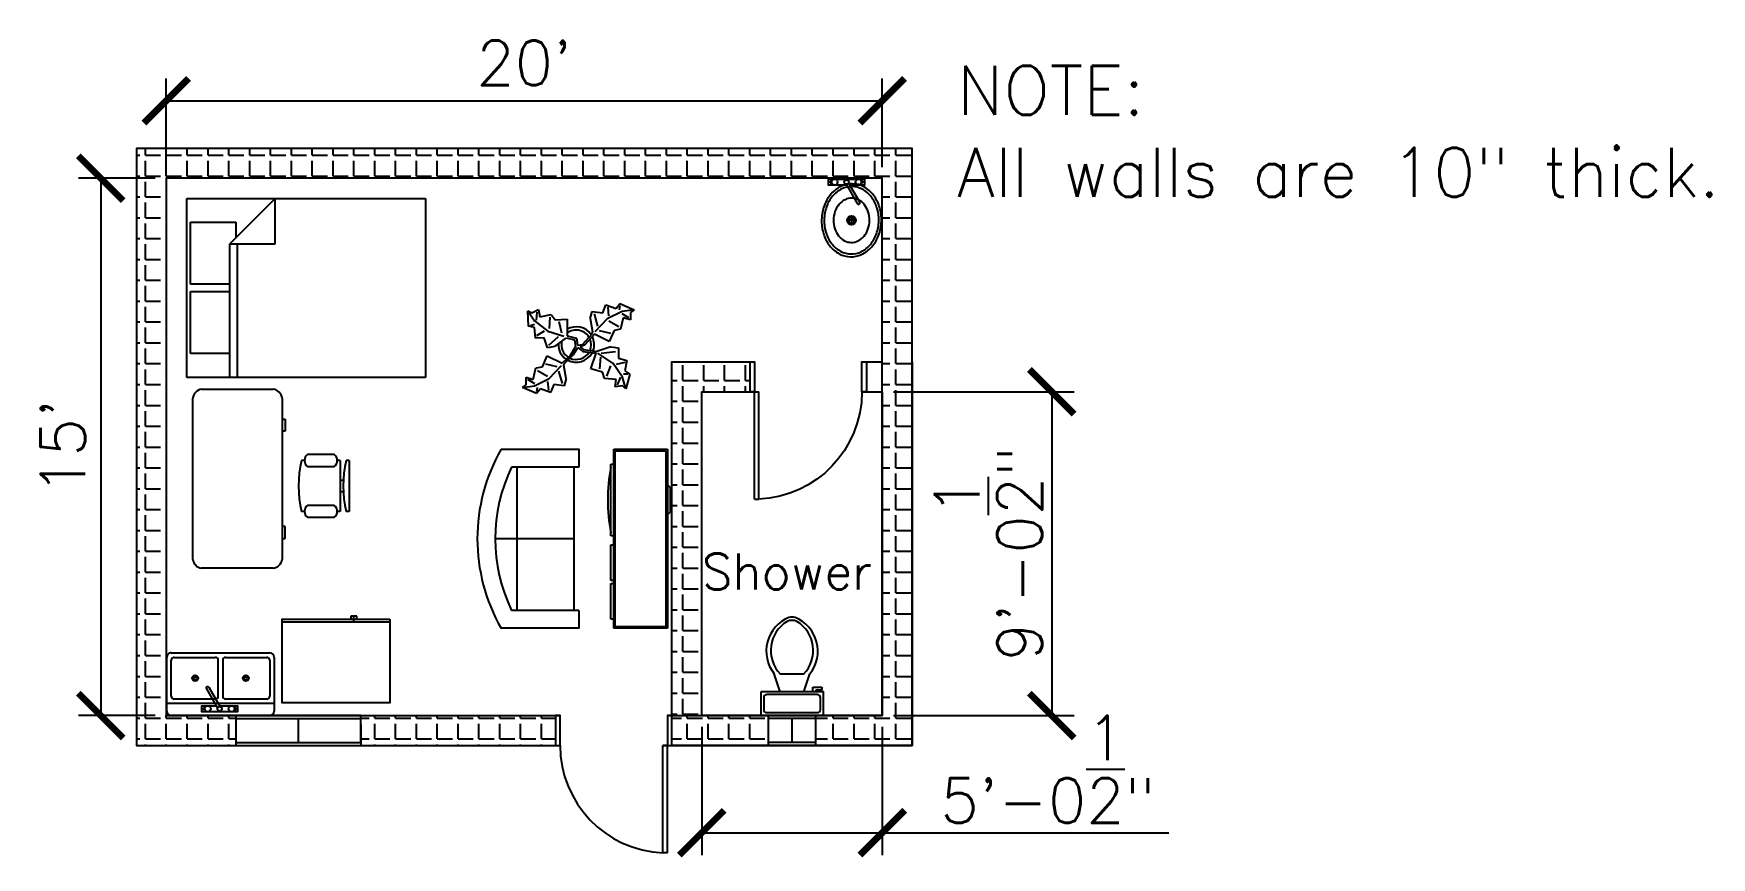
# Model space of a CAD drawing. Header units: inches. Extents: x 362 to 925, y 280 to 556.
import ezdxf

# ---------------------------------------------------------------- set-up
doc = ezdxf.new("R2010")
doc.units = ezdxf.units.IN
for name, color, linetype in [('Block', 172, 'Continuous'), ('Dim', 252, 'Continuous'), ('E-F-DOOR', 12, 'Continuous'), ('Hatches', 3, 'Continuous'), ('Text', 250, 'Continuous'), ('Window', 30, 'Continuous')]:
    doc.layers.add(name, color=color, linetype=linetype)
doc.styles.get("Standard").update_dxf_attribs({"font": 'simplex8.shx'})
doc.dimstyles.new('DIM', dxfattribs={"dimscale": 6, "dimtxt": 2.5, "dimasz": 2.5, "dimexe": 1.25, "dimexo": 0.625, "dimtad": 1, "dimlunit": 4, "dimtxsty": 'Standard', "dimblk": 'ARCHTICK', "dimcen": 2.5, "dimadec": 0, "dimazin": 0, "dimtfac": 1, "dimtmove": 0, "dimatfit": 3, "dimfxl": 1, "dimarcsym": 0})

# ---------------------------------------------------------------- blocks, each defined once
blk = doc.blocks.new('window')
at = {"layer": 'Window'}
for p, q in [((-10.01, 41.91), (-10.01, 0)), ((-7, 41.91), (-10.01, 41.91)), ((-8.87, 41.91), (-8.87, 0)), ((-1, 41.91), (-7, 41.91)), ((-7, 41.91), (0, 41.91)), ((-1, 0), (-1, 41.91)), ((0, 0), (0, 41.91)), ((-1, 20.96), (-8.87, 20.96)), ((-10.01, 0), (0, 0))]:
    blk.add_line(p, q, dxfattribs=at)
blk = doc.blocks.new('Faucet - kit sink top')
for p, q in [((-5.5, -0.75), (-5.5, -1.25)), ((-4.94278, -0.75), (-5.5, -0.75)), ((-5.5, -1.25), (-4.94278, -1.25)), ((-0.14775, -1.7441), (3.56698, -8.1782)), ((4.43301, -7.6782), (0.71828, -1.2441)), ((4.94278, -0.75), (5.5, -0.75)), ((5.5, -1.25), (4.94278, -1.25)), ((5.5, -0.75), (5.5, -1.25))]:
    blk.add_line(p, q)
blk.add_lwpolyline([(-0.00587, -2), (-6, -2), (-6, 0), (6, 0), (6, -2), (1.15195, -2)])
for centre, radius in [((-4, -1), 1), ((4, -1), 1), ((0, -1), 0.75)]:
    blk.add_circle(centre, radius)
blk.add_arc((4, -7.9282), 0.5, 210, 30)
blk = doc.blocks.new('Refrigerator-2 door - 36 in top')
for p, q in [((0, -26.999999), (36, -26.999999)), ((11, -27.999999), (11, -28.999999)), ((12, -26.999999), (12, -28.999999)), ((13, -28.999999), (13, -27.999999)), ((11, -28.999999), (13, -28.999999))]:
    blk.add_line(p, q)
blk.add_lwpolyline([(0, -27.999999), (0, 0), (36, 0), (36, -27.999999)], close=True)
blk = doc.blocks.new('DR-36')
for p, q in [((0, 36), (0, 0)), ((0, 36), (1.5, 36)), ((1.5, 36), (1.5, 0)), ((0, 0), (1.5, 0))]:
    blk.add_line(p, q)
for points in [[(0, 0), (-1.5, 0), (-1.5, -10), (0, -10)], [(37.5, 0), (36, 0), (36, -10), (37.5, -10)]]:
    blk.add_lwpolyline(points, close=True)
blk.add_arc((0, 0), 36, 0, 87.6141)
blk = doc.blocks.new('window_shower')
at = {"layer": 'Window'}
for p, q in [((9.97, 16), (0, 16)), ((0, 16), (0, 0)), ((1, 16), (1, 0)), ((8.97, 0), (8.97, 16)), ((9.97, 0), (9.97, 16)), ((8.97, 8), (1, 8)), ((0, 0), (9.97, 0))]:
    blk.add_line(p, q, dxfattribs=at)
blk = doc.blocks.new('Bed - Queen')
at = {"linetype": 'Continuous'}
for p, q in [((0, -80.00003), (0, 0)), ((0, 0), (59.99999, 0)), ((59.99999, 0), (59.99999, -80.00003)), ((7.99999, -1.2), (28.79998, -1.2)), ((7.99999, -14.4), (7.99999, -1.2)), ((28.79998, -1.2), (28.79998, -14.4)), ((31.19999, -1.2), (51.99999, -1.2)), ((31.19999, -14.4), (31.19999, -1.2)), ((51.99999, -1.2), (51.99999, -16.4)), ((0, -14.4), (44.8, -14.4)), ((44.8, -16.8), (0, -16.8)), ((59.99999, -29.6), (44.8, -14.4)), ((44.8, -14.4), (44.8, -29.6)), ((51.99999, -16.4), (46.79936, -16.4)), ((44.8, -29.6), (59.99999, -29.6)), ((59.99999, -80.00003), (0, -80.00003))]:
    blk.add_line(p, q, dxfattribs=at)
blk = doc.blocks.new('Toilet - top')
for p, q in [((9.5, -6), (9.5, -2)), ((-10, -8.5), (-8, -8.5)), ((-10, -9.5), (-10, -8.5)), ((-7, -9.5), (-10, -9.5)), ((-8, -8.5), (-8, -8)), ((-7, -8), (-7, -9.5)), ((-4, -8), (-6, -14)), ((4, -8), (6, -14)), ((4, -14), (-4, -14))]:
    blk.add_line(p, q)
blk.add_lwpolyline([(10.5, -8), (10.5, 0), (-10.5, 0), (-10.5, -8)], close=True)
for points in [[(-9.5, -2), (-9.5, -6)], [(8.5, -1), (-8.5, -1)], [(-8.5, -7), (8.5, -7)]]:
    blk.add_lwpolyline(points)
for centre, radius, start, end in [((-8.62, -1.88), 0.884, 81.8699, 188.1301), ((8.62, -1.88), 0.884, 351.8699, 98.1301), ((-8.62, -6.12), 0.884, 171.8699, 278.1301), ((8.62, -6.12), 0.884, 261.8699, 8.1301), ((3.52, -21.58), 12.17, 141.4691, 247.9714), ((4.2, -21.82), 11.33, 136.3677, 238.9468), ((-3.52, -21.58), 12.17, 292.0284, 38.5307), ((-4.2, -21.82), 11.33, 301.053, 43.6321), ((0, -27.88), 4, 245.7318, 294.2682), ((0, -29), 4, 254.8605, 285.1395)]:
    blk.add_arc(centre, radius, start, end)
blk = doc.blocks.new('Sink - Oval top')
for p, q in [((-1, 0), (1, 0)), ((0, 1), (0, -1))]:
    blk.add_line(p, q)
at = {"linetype": 'Continuous'}
for points in [[(-12.23, 0.39, 0.117634), (-11.46, -3.36, 0.104469), (-8.88, -6.8, 0.090016), (-5.08, -9.07, 0.08192), (-0.32, -10.02, 0.08192), (4.49, -9.38, 0.090016), (8.42, -7.36, 0.104469), (11.22, -4.09, 0.117634), (12.23, -0.39, 0.117634), (11.46, 3.36, 0.104469), (8.88, 6.8, 0.090016), (5.08, 9.07, 0.08192), (0.32, 10.02, 0.08192), (-4.49, 9.38, 0.090016), (-8.42, 7.36, 0.104469), (-11.22, 4.09, 0.117634)], [(-11.29, 0.16, 0.118622), (-10.52, -3.25, 0.104678), (-8.07, -6.36, 0.089562), (-4.54, -8.37, 0.081185), (-0.13, -9.15, 0.081185), (4.3, -8.49, 0.089562), (7.89, -6.58, 0.104678), (10.42, -3.55, 0.118622), (11.29, -0.16, 0.118622), (10.52, 3.25, 0.104678), (8.07, 6.36, 0.089562), (4.54, 8.37, 0.081185), (0.13, 9.15, 0.081185), (-4.3, 8.49, 0.089562), (-7.89, 6.58, 0.104678), (-10.42, 3.55, 0.118622)], [(-7.42, 0.08, 0.118283), (-6.91, -2.17, 0.104607), (-5.29, -4.21, 0.089718), (-2.97, -5.53, 0.081436), (-0.07, -6.04, 0.081436), (2.84, -5.59, 0.089718), (5.2, -4.33, 0.104607), (6.86, -2.32, 0.118283), (7.42, -0.08, 0.118283), (6.91, 2.17, 0.104607), (5.29, 4.21, 0.089718), (2.97, 5.53, 0.081436), (0.07, 6.04, 0.081436), (-2.84, 5.59, 0.089718), (-5.2, 4.33, 0.104607), (-6.86, 2.32, 0.118283)]]:
    blk.add_lwpolyline(points, format="xyb", close=True, dxfattribs=at)
for radius in [1.5, 1]:
    blk.add_circle((0, 0), radius)
blk = doc.blocks.new('Chair - Desk')
at = {"linetype": 'Continuous'}
for p, q in [((-8.5, 0), (-8.5, -1)), ((-8.5, 0), (8.5, 0)), ((8.5, 0), (8.5, -1)), ((-10.5, -5), (-10.5, -14)), ((-8.5, -3), (-8.5, -4)), ((-8.5, -3), (8.5, -3)), ((-6.5, -14), (-6.5, -5)), ((-2, -3), (-2, -1.9355)), ((2, -1.9576), (2, -3)), ((6.5, -5), (6.5, -14)), ((8.5, -3), (8.5, -4)), ((10.5, -14), (10.5, -5)), ((-8.5, -15), (-8.5, -16)), ((8.5, -15), (8.5, -16))]:
    blk.add_line(p, q, dxfattribs=at)
for centre, radius, start, end in [((-8.5, -6.5), 2.5, 36.8699, 143.1301), ((0, 34.625), 36.625, 256.5803, 283.4197), ((8.5, -6.5), 2.5, 36.8699, 143.1301), ((-8.5, -12.5), 2.5, 216.8699, 323.1301), ((0, 19.625), 36.625, 256.5803, 283.4197), ((8.5, -12.5), 2.5, 216.8699, 323.1301)]:
    blk.add_arc(centre, radius, start, end, dxfattribs=at)
blk = doc.blocks.new('Desk - 30 x 60 in.')
at = {"linetype": 'Continuous'}
for p, q in [((-26.999995, 0), (26.999995, 0)), ((-29.999995, -27), (-29.999995, -3)), ((29.999995, -3), (29.999995, -27)), ((26.999995, -30), (-26.999995, -30)), ((-20.000005, -30), (-20.000005, -31)), ((-20.000005, -31), (-16.000005, -31)), ((-16.000005, -31), (-16.000005, -30)), ((15.999995, -31), (15.999995, -30)), ((19.999995, -31), (15.999995, -31)), ((19.999995, -30), (19.999995, -31))]:
    blk.add_line(p, q, dxfattribs=at)
for centre, start, end in [((-26.499995, -3.5), 98.1301, 171.8699), ((26.499995, -3.5), 8.130102, 81.8699), ((-26.499995, -26.5), 188.1301, 261.8699), ((26.499995, -26.5), 278.1301, 351.8699)]:
    blk.add_arc(centre, 3.535534, start, end, dxfattribs=at)
blk = doc.blocks.new('Sink-double - 36 in top')
for p, q in [((-18, -4), (18, -4)), ((-0.75, -18.5), (-0.75, -6.5)), ((0.75, -6.5), (0.75, -18.5))]:
    blk.add_line(p, q)
for points in [[(-16.5, 0), (16.5, 0)], [(-18, -19.5), (-18, -1.5)], [(-15.5, -5.5), (-1.75, -5.5)], [(1.75, -5.5), (15.5, -5.5)], [(18, -1.5), (18, -19.5)], [(-16.5, -18.5), (-16.5, -6.5)], [(16.5, -6.5), (16.5, -18.5)], [(16.5, -21), (-16.5, -21)], [(-1.75, -19.5), (-15.5, -19.5)], [(15.5, -19.5), (1.75, -19.5)]]:
    blk.add_lwpolyline(points)
for centre, radius in [((-8.5, -12.5), 1), ((-8.5, -12.5), 0.5), ((8.5, -12.5), 1), ((8.5, -12.5), 0.5)]:
    blk.add_circle(centre, radius)
for centre, radius, start, end in [((-16.5, -1.5), 1.5, 90, 180), ((16.5, -1.5), 1.5, 0, 90), ((-15.5, -6.5), 1, 90, 180), ((-1.75, -6.5), 1, 0, 90), ((1.75, -6.5), 1, 90, 180), ((15.5, -6.5), 1, 0, 90), ((-16.5, -19.5), 1.5, 180, 270), ((-15.5, -18.5), 1, 180, 270), ((-1.75, -18.5), 1, 270, 0), ((1.75, -18.5), 1, 180, 270), ((15.5, -18.5), 1, 270, 0), ((16.5, -19.5), 1.5, 270, 0)]:
    blk.add_arc(centre, radius, start, end)
blk = doc.blocks.new('Sofa - Roundback Loveseat 5 ft.')
at = {"linetype": 'Continuous'}
for p, q in [((0, -32.44198), (0, -5.99998)), ((-24, -33.99998), (-24, -11.46958)), ((-23.9998, -13.38178), (23.99986, -13.38178)), ((24.00004, -33.99998), (24.00004, -11.46958)), ((-24, -32.44198), (24.00004, -32.44198))]:
    blk.add_line(p, q, dxfattribs=at)
for points in [[(-24, -33.99998), (-30, -33.99998), (-30, -7.99998)], [(30.00004, -7.99998), (30.00004, -33.99998), (24.00004, -33.99998)]]:
    blk.add_lwpolyline(points, dxfattribs=at)
for centre, radius, start, end in [((0, -60.24998), 60.24998, 60.13715, 119.8628), ((0, -61.38438), 55.38444, 64.32083, 115.6792)]:
    blk.add_arc(centre, radius, start, end, dxfattribs=at)
blk = doc.blocks.new('Entertainment Center')
at = {"linetype": 'Continuous'}
for p, q in [((-4, 0), (-5, -1)), ((4, 0), (-4, 0)), ((5, -1), (4, 0)), ((-17, -19), (-17, -1)), ((-17, -1), (43, -1)), ((-16.5, -18.5), (-16.5, -1.5)), ((-16.5, -1.5), (42.5, -1.5)), ((42.5, -1.5), (42.5, -18.5)), ((43, -1), (43, -19)), ((43, -19), (-17, -19)), ((42.5, -18.5), (-16.5, -18.5)), ((-12, -20), (-12, -19)), ((12, -20), (-12, -20)), ((12, -19), (12, -20)), ((15, -20), (15, -19)), ((27, -20), (15, -20)), ((27, -19), (27, -20)), ((28, -20), (28, -19)), ((40, -20), (28, -20)), ((40, -19), (40, -20))]:
    blk.add_line(p, q, dxfattribs=at)
blk.add_arc((0, 40), 61, 259.6111, 280.3889, dxfattribs=at)
blk = doc.blocks.new('Plant - Rubber or Philodendron')
at = {"linetype": 'Continuous'}
for p, q in [((-16.2005, 11.4774), (-13.9899, 8.1064)), ((-16.2005, 11.4774), (-14.8639, 10.7964)), ((-16.0159, 6.3329), (-16.2005, 11.4774)), ((-14.8639, 10.7964), (-12.6195, 11.8975)), ((-12.6195, 11.8975), (-12.1909, 9.4345)), ((4.6914, 8.8812), (5.3859, 11.2828)), ((5.3859, 11.2828), (8.8871, 10.7908)), ((8.8871, 10.7908), (9.9809, 13.4933)), ((9.9809, 13.4933), (13.3837, 12.301)), ((15.3859, 11.3055), (10.3916, 8.7942)), ((10.5828, 12.6946), (10.8893, 9.7953)), ((13.3837, 12.301), (14.68, 13.9039)), ((14.5816, 13.2037), (14.3848, 11.8033)), ((14.68, 13.9039), (19.3848, 11.8146)), ((19.3848, 11.8146), (15.3859, 11.3055)), ((19.3848, 11.8146), (18.1868, 10.9119)), ((-14.0069, 5.8704), (-16.0159, 6.3329)), ((-15.3434, 6.5514), (-13.9984, 6.9884)), ((-13.5868, 2.2894), (-14.0069, 5.8704)), ((-13.9899, 8.1064), (-9.5434, 4.7185)), ((-13.3174, 8.325), (-13.0735, 11.0065)), ((-12.1909, 9.4345), (-8.3829, 10.3)), ((-8.8369, 9.409), (-9.0894, 5.6095)), ((-8.3829, 10.3), (-7.0549, 8.501)), ((-7.0549, 8.501), (-3.0284, 8.6941)), ((-4.8529, 4.012), (-5.7184, 7.82)), ((-3.0284, 8.6941), (-3.0709, 3.1041)), ((4.6914, 8.8812), (5.5014, 4.4831)), ((5.9878, 10.4842), (7.1971, 6.3869)), ((10.3916, 8.7942), (6.2847, 4.4028)), ((14.2977, 6.1031), (10.9934, 7.9956)), ((15.7909, 9.1065), (14.8995, 5.3044)), ((15.2875, 10.6053), (17.5907, 9.2105)), ((18.1925, 8.4119), (15.7909, 9.1065)), ((18.1868, 10.9119), (18.1925, 8.4119)), ((-10.6784, 2.491), (-13.5868, 2.2894)), ((-13.1329, 3.1804), (-10.6614, 4.727)), ((-9.5858, -0.8715), (-10.6784, 2.491)), ((-9.5434, 4.7185), (-4.1917, 2.9888)), ((-9.1318, 0.0195), (-5.9793, 2.9025)), ((-7.1228, -0.443), (-3.5248, 2.2131)), ((-3.5248, 2.2131), (-3.3011, 2.4355)), ((-3.3011, 2.4355), (-0.5306, 1.7947)), ((-3.0709, 3.1041), (0.0797, 2.3163)), ((-0.5306, 1.7947), (-0.2255, -0.5527)), ((-0.5306, 1.7947), (-0.5306, 1.7947)), ((0.0797, 2.3163), (0.4866, -0.031)), ((0.4866, -0.031), (2.1141, 0.2298)), ((2.1141, 0.2298), (5.4346, 3.9146)), ((6.1032, 3.6844), (2.8262, -0.031)), ((5.4346, 3.9146), (5.5014, 4.4831)), ((11.1089, 1.1958), (6.1032, 3.6844)), ((7.7005, 4.8881), (11.5025, 3.9967)), ((12.7005, 4.8994), (11.1089, 1.1958)), ((14.8995, 5.3044), (12.7005, 4.8994)), ((-11.3237, -7.2629), (-9.7321, -3.5593)), ((-9.7321, -3.5593), (-4.7264, -6.0479)), ((-7.1228, -0.443), (-9.5858, -0.8715)), ((-2.019, -3.6148), (-4.7264, -6.0479)), ((-4.0579, -6.2781), (-0.9375, -3.1608)), ((-2.019, -3.6148), (-0.2255, -0.5527)), ((-0.9375, -3.1608), (0.5883, -0.8135)), ((0.5883, -0.8135), (2.2447, -2.0916)), ((2.8262, -0.031), (1.3003, -0.5527)), ((1.3003, -0.5527), (2.4193, -1.4655)), ((2.2447, -2.0916), (6.7108, -2.6626)), ((2.4193, -1.4655), (6.895, -2.1175)), ((4.943, -7.9659), (6.7108, -2.6626)), ((11.6605, -0.5413), (6.895, -2.1175)), ((12.3677, -6.1981), (7.219, -2.6772)), ((8.125, -4.0768), (7.7715, -7.9659)), ((8.3544, -2.7453), (13.1973, -2.1704)), ((11.6605, -0.5413), (14.1354, -0.8948)), ((14.1354, -0.8948), (14.1354, -4.4304)), ((14.1354, -4.4304), (16.9638, -5.1375)), ((16.9638, -5.1375), (16.2567, -8.673)), ((-16.8157, -10.7754), (-14.4141, -11.4699)), ((-16.8101, -13.2754), (-16.8157, -10.7754)), ((-14.4141, -11.4699), (-13.5228, -7.6679)), ((-14.0091, -13.669), (-9.0148, -11.1577)), ((-13.5228, -7.6679), (-11.3237, -7.2629)), ((-12.921, -8.4665), (-9.6166, -10.359)), ((-6.3237, -7.2516), (-10.1257, -6.3602)), ((-9.0148, -11.1577), (-4.9047, -6.8122)), ((-4.611, -12.8477), (-5.8203, -8.7504)), ((-4.1246, -6.8466), (-4.0579, -6.2781)), ((-3.3146, -11.2447), (-4.1246, -6.8466)), ((-3.3146, -11.2447), (-4.0092, -13.6463)), ((8.8321, -9.0266), (4.943, -7.9659)), ((9.5392, -11.1479), (8.8321, -9.0266)), ((13.4283, -11.5015), (9.5392, -11.1479)), ((10.2463, -10.4408), (11.6605, -6.9053)), ((15.5496, -10.7943), (12.3677, -6.1981)), ((16.2567, -5.8446), (13.4283, -6.5517)), ((14.8425, -10.7943), (13.7819, -13.2692)), ((16.6103, -14.6834), (15.5496, -10.7943)), ((17.3174, -9.7337), (15.9032, -9.7337)), ((16.2567, -8.673), (18.0245, -9.7337)), ((18.0245, -9.7337), (16.6103, -14.6834)), ((-18.008, -14.1781), (-16.8101, -13.2754)), ((-18.008, -14.1781), (-14.0091, -13.669)), ((-13.3032, -16.2674), (-18.008, -14.1781)), ((-13.9107, -12.9688), (-16.2139, -11.574)), ((-12.0069, -14.6645), (-13.3032, -16.2674)), ((-13.2048, -15.5672), (-13.008, -14.1668)), ((-8.6042, -15.8568), (-12.0069, -14.6645)), ((-9.206, -15.0581), (-9.5126, -12.1588)), ((-7.5103, -13.1543), (-8.6042, -15.8568)), ((-4.0092, -13.6463), (-7.5103, -13.1543)), ((13.0748, -13.9763), (13.4283, -11.5015)), ((15.5496, -13.6228), (13.0748, -13.9763)), ((16.6103, -14.6834), (15.5496, -13.6228))]:
    blk.add_line(p, q, dxfattribs=at)
for centre, radius, start, end in [((0, 0), 6.1275, 34.37569, 120.1028), ((0.0308, 0.1664), 6, 178.6147, 235.1169), ((0.0308, 0.1664), 5, 168.1647, 238.6725), ((-0.0601, -0.2075), 5.2461, 33.82192, 124.9414), ((-0.2664, 0.1682), 5.2775, 338.4094, 20.03007), ((-0.098, 0.1364), 6.1288, 341.2017, 26.09184), ((-0.0234, 0.3825), 6.1492, 242.5812, 331.2714), ((-0.1102, 0.4886), 5.2883, 247.3711, 327.472)]:
    blk.add_arc(centre, radius, start, end, dxfattribs=at)
blk = doc.blocks.new('_ArchTick')
at = {"color": 0, "linetype": 'ByBlock', "const_width": 0.15}
blk.add_lwpolyline([(-0.5, -0.5), (0.5, 0.5)], dxfattribs=at)
blk = doc.blocks.new('*D28')
at = {"layer": 'Dim', "color": 0, "lineweight": -2, "transparency": 16777216}
for p, q in [((406.6, 511.54), (406.6, 541.27)), ((646.6, 511.54), (646.6, 541.27)), ((406.6, 533.77), (646.6, 533.77))]:
    blk.add_line(p, q, dxfattribs=at)
at = {"layer": 'Dim', "color": 0, "lineweight": -2, "transparency": 16777216, "xscale": 15, "yscale": 15, "zscale": 15, "rotation": 180}
blk.add_blockref('_ArchTick', (406.6, 533.77), dxfattribs=at)
at = {"layer": 'Dim', "color": 0, "lineweight": -2, "transparency": 16777216, "xscale": 15, "yscale": 15, "zscale": 15}
blk.add_blockref('_ArchTick', (646.6, 533.77), dxfattribs=at)
at = {"layer": 'Dim', "color": 0, "transparency": 16777216, "insert": (526.6, 546.45), "char_height": 15, "attachment_point": 5}
blk.add_mtext("20'", dxfattribs=at)
blk = doc.blocks.new('*D29')
at = {"layer": 'Dim', "color": 0, "lineweight": -2, "transparency": 16777216}
for p, q in [((402.85, 507.79), (377.14, 507.79)), ((384.64, 507.79), (384.64, 327.79)), ((402.85, 327.79), (377.14, 327.79))]:
    blk.add_line(p, q, dxfattribs=at)
at = {"layer": 'Dim', "color": 0, "lineweight": -2, "transparency": 16777216, "xscale": 15, "yscale": 15, "zscale": 15}
for p, rotation in [((384.64, 507.79), 90), ((384.64, 327.79), 270)]:
    blk.add_blockref('_ArchTick', p, dxfattribs=dict(at, rotation=rotation))
at = {"layer": 'Dim', "color": 0, "transparency": 16777216, "insert": (371.96, 417.79), "char_height": 15, "attachment_point": 5, "rotation": 90}
blk.add_mtext("15'", dxfattribs=at)
blk = doc.blocks.new('*D30')
at = {"layer": 'Dim', "color": 0, "lineweight": -2, "transparency": 16777216}
for p, q in [((650.35, 436.29), (710.91, 436.29)), ((703.41, 436.29), (703.41, 327.79)), ((650.35, 327.79), (710.91, 327.79))]:
    blk.add_line(p, q, dxfattribs=at)
at = {"layer": 'Dim', "color": 0, "lineweight": -2, "transparency": 16777216, "xscale": 15, "yscale": 15, "zscale": 15}
for p, rotation in [((703.41, 436.29), 90), ((703.41, 327.79), 270)]:
    blk.add_blockref('_ArchTick', p, dxfattribs=dict(at, rotation=rotation))
at = {"layer": 'Dim', "color": 0, "transparency": 16777216, "insert": (682.16, 382.04), "char_height": 15, "attachment_point": 5, "rotation": 90}
blk.add_mtext('9\'-0{\\H1x;\\S1/2;}"', dxfattribs=at)
blk = doc.blocks.new('*D31')
at = {"layer": 'Dim', "color": 0, "lineweight": -2, "transparency": 16777216}
for p, q in [((586.1, 324.04), (586.1, 281.04)), ((646.6, 324.04), (646.6, 281.04)), ((586.1, 288.54), (646.6, 288.54)), ((646.6, 288.54), (742.67, 288.54))]:
    blk.add_line(p, q, dxfattribs=at)
at = {"layer": 'Dim', "color": 0, "lineweight": -2, "transparency": 16777216, "xscale": 15, "yscale": 15, "zscale": 15, "rotation": 180}
blk.add_blockref('_ArchTick', (586.1, 288.54), dxfattribs=at)
at = {"layer": 'Dim', "color": 0, "lineweight": -2, "transparency": 16777216, "xscale": 15, "yscale": 15, "zscale": 15}
blk.add_blockref('_ArchTick', (646.6, 288.54), dxfattribs=at)
at = {"layer": 'Dim', "color": 0, "transparency": 16777216, "insert": (702.14, 309.79), "char_height": 15, "attachment_point": 5}
blk.add_mtext('5\'-0{\\H1x;\\S1/2;}"', dxfattribs=at)

msp = doc.modelspace()

# ---------------------------------------------------------------- hatches: boundary and pattern name
at = {"layer": 'Hatches'}
h = msp.add_hatch(dxfattribs=at)
h.set_pattern_fill('ANGLE', color=256)
h.set_pattern_definition([(0, (406.6174, 326.946), (0, 6.985), [5.08, -1.905]), (90, (406.6174, 326.946), (-6.985, 4e-16), [5.08, -1.905])])
h.paths.add_polyline_path([(656.603, 517.789), (396.603, 517.789), (396.603, 317.789), (429.919, 317.789), (429.919, 327.789), (408.271, 327.789), (406.603, 327.789), (406.603, 507.789), (646.603, 507.789), (646.603, 327.789), (624.353, 327.789), (624.353, 317.789), (656.603, 317.789), (656.603, 433.789), (656.603, 446.289)])
h.paths.add_polyline_path([(537.103, 327.789), (471.831, 327.789), (471.831, 324.789), (471.831, 318.789), (471.831, 317.789), (537.103, 317.789)], flags=17)
h.paths.add_polyline_path([(608.353, 327.789), (605.853, 327.789), (586.103, 327.789), (576.103, 327.789), (576.103, 317.789), (608.353, 317.789)], flags=17)
h = msp.add_hatch(dxfattribs=at)
h.set_pattern_fill('ANGLE', color=256)
h.set_pattern_definition([(0, (0, 0), (0, 6.985), [5.08, -1.905]), (90, (0, 0), (-6.985, 4e-16), [5.08, -1.905])])
h.paths.add_polyline_path([(586.103, 436.289), (602.272, 436.289), (602.272, 446.289), (576.103, 446.289), (576.103, 327.789), (586.103, 327.789)])

# ---------------------------------------------------------------- linework, layer by layer
for points in [[(573.103, 317.789), (656.603, 317.789), (656.603, 517.789), (396.603, 517.789), (396.603, 317.789), (538.603, 317.789)], [(574.603, 327.789), (646.603, 327.789), (646.603, 507.789), (406.603, 507.789), (406.603, 327.789), (538.603, 327.789)], [(576.103, 327.789), (576.103, 446.289), (603.772, 446.289)], [(656.603, 446.289), (656.603, 317.789), (576.103, 317.789)], [(639.772, 446.289), (646.603, 446.289)], [(639.772, 436.289), (646.603, 436.289), (646.603, 327.789), (586.103, 327.789), (586.103, 436.289), (605.272, 436.289)], [(656.603, 433.789), (656.603, 317.789), (588.603, 317.789)]]:
    msp.add_lwpolyline(points)

# ---------------------------------------------------------------- block references
at = {"layer": 'Block'}
for name, p in [('Faucet - kit sink top', (634.616, 507.533)), ('Plant - Rubber or Philodendron', (544, 451.91))]:
    msp.add_blockref(name, p, dxfattribs=at)
for name, p, rotation in [('Bed - Queen', (413.517, 441.081), 89.99999999999999), ('Sink - Oval top', (636.288, 493.727), 270), ('Desk - 30 x 60 in.', (415.463, 407.127), 89.99999958659508), ('Sofa - Roundback Loveseat 5 ft.', (510.863, 387.039), 90), ('Entertainment Center', (575.603, 400.039), 270), ('Chair - Desk', (467.925, 404.702), 270), ('Refrigerator-2 door - 36 in top', (481.493, 332.07), 180), ('Toilet - top', (616.353, 327.789), 180), ('Sink-double - 36 in top', (424.771, 327.789), 180), ('Faucet - kit sink top', (424.495, 329.051), 180)]:
    msp.add_blockref(name, p, dxfattribs=dict(at, rotation=rotation))
at = {"layer": 'E-F-DOOR', "xscale": -1, "rotation": 180}
msp.add_blockref('DR-36', (603.772, 436.289), dxfattribs=at)
at = {"layer": 'E-F-DOOR', "rotation": 180}
msp.add_blockref('DR-36', (574.603, 317.789), dxfattribs=at)
at = {"layer": 'Window', "rotation": 270}
for name, p in [('window', (429.919, 317.789)), ('window_shower', (608.353, 327.789))]:
    msp.add_blockref(name, p, dxfattribs=at)

# ---------------------------------------------------------------- texts
at = {"layer": 'Text', "attachment_point": 1}
for s, width, gutter_width, insert, char_height in [('NOTE:\\PAll walls are 10" thick.', 1182.46802, 82.414, (671.646, 545.53), 16.48272), ('Shower', 47.56488, 12.5, (586.103, 382.039), 12)]:
    msp.add_mtext_dynamic_manual_height_columns(s, width=width, gutter_width=gutter_width, heights=[0], dxfattribs=dict(at, insert=insert, char_height=char_height))

# ---------------------------------------------------------------- dimensions: what is measured, and where the dimension line sits
at = {"layer": 'Dim'}
for base, p1, p2, picture, middle in [((646.603, 533.77), (406.603, 507.789), (646.603, 507.789), '*D28', (526.603, 546.448)), ((646.603, 288.545), (586.103, 327.789), (646.603, 327.789), '*D31', (702.138, 309.795))]:
    dim = msp.add_linear_dim(base=base, p1=p1, p2=p2, dimstyle='DIM', dxfattribs=at)
    dim.commit()
    dim.dimension.update_dxf_attribs({"geometry": picture, "text_midpoint": middle})
dim = msp.add_linear_dim(base=(384.639, 327.789), p1=(406.603, 507.789), p2=(406.603, 327.789), angle=90, dimstyle='DIM', dxfattribs=at)
dim.commit()
dim.dimension.update_dxf_attribs({"geometry": '*D29', "text_midpoint": (371.961, 417.789)})
dim = msp.add_linear_dim(base=(703.409, 327.789), p1=(646.603, 436.289), p2=(646.603, 327.789), angle=90, dimstyle='DIM', dxfattribs=at)
dim.commit()
dim.dimension.update_dxf_attribs({"geometry": '*D30', "text_midpoint": (703.409, 382.039), "dimtype": 160})

doc.saveas('drawing.dxf')
